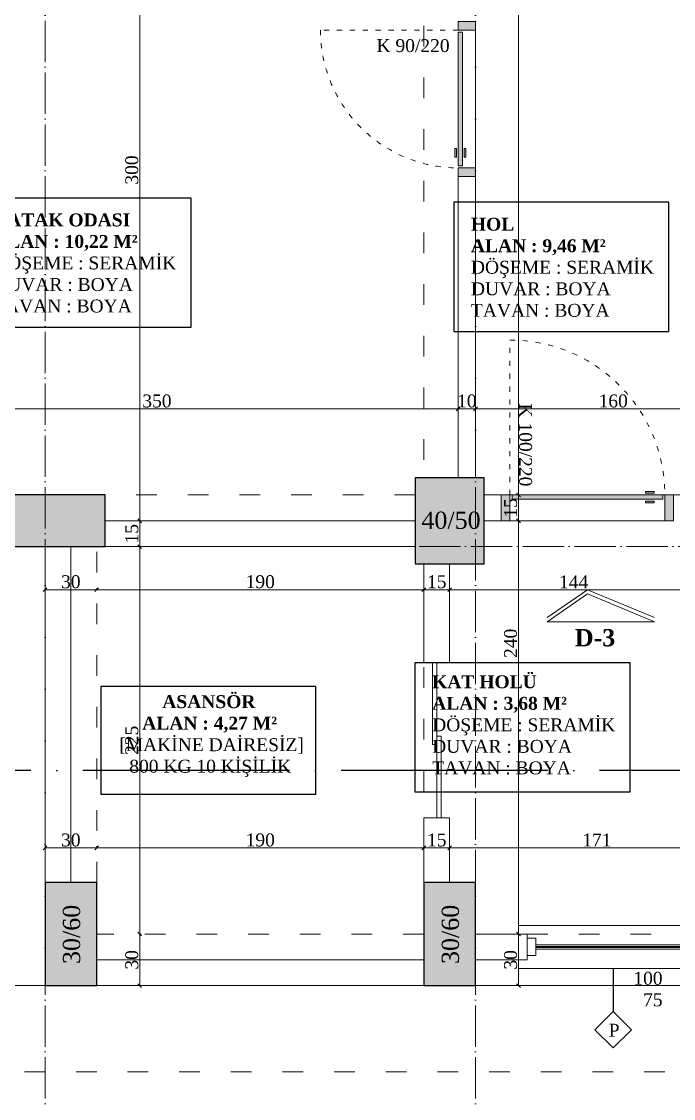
# Model space of a CAD drawing. Header units: metres. Extents: x -5196 to 34307, y 7076 to 19260.
# Drawn here: x 15708 to 16087, y 9761 to 10386 of the extents above; entities that cross this region are included whole.
import ezdxf

# ---------------------------------------------------------------- set-up
doc = ezdxf.new("R2010")
doc.units = ezdxf.units.M
for name, pattern in [('ACAD_ISO03', [30, 12, -18]), ('ACAD_ISO03W100', [30, 12, -18]), ('ACAD_ISO04W100', [30, 24, -3, 0, -3])]:
    doc.linetypes.add(name, pattern=pattern)
doc.layers.add('YLZ-AKS', color=7, linetype='ACAD_ISO04W100', lineweight=5, true_color=0x2e2f36)
doc.layers.add('YLZ-TARAMA', color=7, linetype='Continuous', lineweight=5, true_color=0x686d6c)
for name, color, linetype, lineweight in [('YLZ-ALAN HESABI', 41, 'Continuous', 35), ('YLZ-DUVAR', 151, 'Continuous', 20), ('YLZ-KAPI', 241, 'Continuous', 9), ('YLZ-PENCERE', 231, 'Continuous', 5), ('YLZ-TEFRİŞ', 191, 'Continuous', 20), ('YLZ-ÇATI', 241, 'Continuous', 13), ('YLZ-ÖLÇÜ', 251, 'Continuous', 5)]:
    doc.layers.add(name, color=color, linetype=linetype, lineweight=lineweight)
for name, color, linetype in [('YLZ-Kesit Çizgisi', 10, 'Continuous'), ('YLZ-KOLON', 191, 'Continuous'), ('YLZ-YAZI', 113, 'Continuous')]:
    doc.layers.add(name, color=color, linetype=linetype)
doc.layers.add('YLZ-KİRİŞ', color=123, linetype='ACAD_ISO03W100', lineweight=5, transparency=0.5)
doc.styles.add('ARIAL', font='times.ttf')
doc.dimstyles.new('YLZ - İç Ölçü', dxfattribs={"dimscale": 0.75, "dimtxt": 10, "dimasz": 3, "dimexe": 1.25, "dimexo": 1, "dimgap": 1, "dimtad": 1, "dimdec": 1, "dimrnd": 0.5, "dimtxsty": 'ARIAL', "dimblk": 'OBLIQUE', "dimcen": 1, "dimclrd": 256, "dimclre": 256, "dimclrt": 125, "dimadec": 0, "dimazin": 0, "dimtfac": 1, "dimtdec": 1, "dimtmove": 1, "dimatfit": 3, "dimldrblk": 'OBLIQUE', "dimfxl": 0, "dimarcsym": 0})

# ---------------------------------------------------------------- blocks, each defined once
blk = doc.blocks.new('Aks')
at = {"layer": 'YLZ-AKS'}
for p, q in [((479320.78, 4514594.56), (479320.78, 4512399.56)), ((479570.78, 4514594.56), (479570.78, 4512399.56)), ((478845.78, 4512904.56), (480300.78, 4512904.56)), ((478845.78, 4512649.56), (480300.78, 4512649.56))]:
    blk.add_line(p, q, dxfattribs=at)
at = {"layer": 'YLZ-Kesit Çizgisi', "linetype": 'ACAD_ISO04W100', "ltscale": 5}
blk.add_line((480363.28, 4512774.56), (478783.28, 4512774.56), dxfattribs=at)
blk = doc.blocks.new('ZK. Kolon Plan')
at = {"layer": 'YLZ-TARAMA'}
h = blk.add_hatch(dxfattribs=at)
h.set_pattern_fill('ANSI33', color=256, angle=-90)
h.paths.add_polyline_path([(475247.33, 4505187.75), (475217.33, 4505187.75), (475217.33, 4505127.75), (475247.33, 4505127.75)])
h.paths.add_polyline_path([(475702.33, 4505187.75), (475642.33, 4505187.75), (475642.33, 4505157.75), (475702.33, 4505157.75)])
h.paths.add_polyline_path([(476072.33, 4505187.75), (476042.33, 4505187.75), (476042.33, 4505162.75), (476042.33, 4505127.75), (476072.33, 4505127.75)])
h.paths.add_polyline_path([(475357.33, 4504557.75), (475217.33, 4504557.75), (475217.33, 4504522.75), (475357.33, 4504522.75)])
h.paths.add_polyline_path([(475697.33, 4504532.75), (475697.33, 4504560.25), (475657.33, 4504560.25), (475657.33, 4504522.75), (475657.33, 4504500.25), (475697.33, 4504500.25)])
h.paths.add_polyline_path([(476172.33, 4504552.75), (476032.33, 4504552.75), (476032.33, 4504517.75), (476172.33, 4504517.75)])
h.paths.add_polyline_path([(475477.33, 4503927.75), (475317.33, 4503927.75), (475317.33, 4503897.75), (475477.33, 4503897.75)])
h.paths.add_polyline_path([(475697.33, 4503937.75), (475657.33, 4503937.75), (475657.33, 4503887.75), (475697.33, 4503887.75)])
h.paths.add_polyline_path([(476172.33, 4503957.75), (476142.33, 4503957.75), (476142.33, 4503897.75), (476172.33, 4503897.75)])
h.paths.add_polyline_path([(475472.33, 4503702.75), (475442.33, 4503702.75), (475442.33, 4503642.75), (475472.33, 4503642.75), (475472.33, 4503672.75)])
h.paths.add_polyline_path([(475692.33, 4503702.75), (475662.33, 4503702.75), (475662.33, 4503642.75), (475692.33, 4503642.75)])
h.paths.add_polyline_path([(476172.33, 4503672.75), (476142.33, 4503672.75), (476112.33, 4503672.75), (476112.33, 4503642.75), (476172.33, 4503642.75)])
at = {"layer": 'YLZ-KİRİŞ'}
for points in [[(475662.33, 4503937.75), (475692.33, 4503937.75), (475692.33, 4504500.25), (475662.33, 4504500.25)], [(475477.33, 4503897.75), (475657.33, 4503897.75), (475657.33, 4503927.75), (475477.33, 4503927.75)], [(475697.33, 4503897.75), (476142.33, 4503897.75), (476142.33, 4503927.75), (475697.33, 4503927.75)], [(475442.33, 4503702.75), (475472.33, 4503702.75), (475472.33, 4503897.75), (475442.33, 4503897.75)], [(475662.33, 4503702.75), (475692.33, 4503702.75), (475692.33, 4503887.75), (475662.33, 4503887.75)], [(475662.33, 4503672.75), (475472.33, 4503672.75), (475472.33, 4503642.75), (475662.33, 4503642.75)], [(475692.33, 4503672.75), (476112.33, 4503672.75), (476112.33, 4503642.75), (475692.33, 4503642.75)]]:
    blk.add_lwpolyline(points, close=True, dxfattribs=at)
at = {"layer": 'YLZ-KOLON'}
for points in [[(475697.33, 4503937.75), (475657.33, 4503937.75), (475657.33, 4503887.75), (475697.33, 4503887.75)], [(475477.33, 4503927.75), (475317.33, 4503927.75), (475317.33, 4503897.75), (475477.33, 4503897.75)], [(475442.33, 4503702.75), (475442.33, 4503642.75), (475472.33, 4503642.75), (475472.33, 4503702.75)], [(475662.33, 4503702.75), (475662.33, 4503642.75), (475692.33, 4503642.75), (475692.33, 4503702.75)]]:
    blk.add_lwpolyline(points, close=True, dxfattribs=at)
at = {"layer": 'YLZ-YAZI', "insert": (475634.12, 4503918.08), "char_height": 10, "attachment_point": 1, "style": 'ARIAL'}
blk.add_mtext_dynamic_manual_height_columns('\\pi26.82435;40/50', width=86.5254, gutter_width=12.5, heights=[18.52], dxfattribs=at)
at = {"layer": 'YLZ-YAZI', "char_height": 10, "attachment_point": 1, "rotation": 90, "style": 'ARIAL'}
for insert in [(475452.73, 4503628.31), (475672.73, 4503628.31)]:
    blk.add_mtext_dynamic_manual_height_columns('\\pi27.0082;30/60', width=86.5254, gutter_width=12.5, heights=[18.52], dxfattribs=dict(at, insert=insert))
blk = doc.blocks.new('1.K. Tefriş')
at = {"layer": 'YLZ-TEFRİŞ'}
for points in [[(17154.72, 7410.65), (17178.16, 7426.9), (17217.22, 7410.65)], [(17217.22, 7408.15), (17154.72, 7408.15), (17178.16, 7424.4), (17217.22, 7408.15)]]:
    blk.add_lwpolyline(points, dxfattribs=at)
at = {"layer": 'YLZ-ÇATI', "linetype": 'ACAD_ISO03', "lineweight": 0}
blk.add_lwpolyline([(16588.16, 8891.9), (17543.16, 8891.9), (17543.16, 8156.9), (17643.16, 8156.9), (17643.16, 7146.9), (16813.16, 7146.9), (16813.16, 7401.9), (16688.16, 7401.9), (16688.16, 8026.9), (16588.16, 8026.9)], close=True, dxfattribs=at)
at = {"layer": 'YLZ-TEFRİŞ', "insert": (17170.86, 7393.88), "char_height": 10, "attachment_point": 7, "style": 'ARIAL'}
blk.add_mtext_dynamic_manual_height_columns('{\\fTimes New Roman|b1|i0|c162|p18;D-3}', width=184.1101, gutter_width=6.25, heights=[51.99], dxfattribs=at)
blk = doc.blocks.new("Kapı 100'lük")
at = {"lineweight": 0, "true_color": 0x939598, "transparency": 33554559}
h = blk.add_hatch(color=252, dxfattribs=at)
h.dxf.hatch_style = 1
h.paths.add_polyline_path([(2266.37, 2744.27), (2271.37, 2744.27), (2271.37, 2759.27), (2266.37, 2759.27)])
h.paths.add_polyline_path([(2272.62, 2756.77), (2360.12, 2756.77), (2360.12, 2759.27), (2272.62, 2759.27)])
h.paths.add_polyline_path([(2277.62, 2754.77), (2282.62, 2754.77), (2282.62, 2755.77), (2277.62, 2755.77)])
h.paths.add_polyline_path([(2282.62, 2760.27), (2282.62, 2761.27), (2277.62, 2761.27), (2277.62, 2760.27)])
h.paths.add_polyline_path([(2361.37, 2759.27), (2361.37, 2744.27), (2366.37, 2744.27), (2366.37, 2759.27)])
at = {"layer": 'YLZ-KAPI', "linetype": 'ACAD_ISO03W100', "ltscale": 0.25}
blk.add_line((2361.37, 2759.27), (2361.37, 2849.27), dxfattribs=at)
at = {"layer": 'YLZ-KAPI'}
blk.add_line((2361.37, 2744.27), (2271.37, 2744.27), dxfattribs=at)
for points in [[(2266.37, 2759.27), (2266.37, 2744.27), (2271.37, 2744.27), (2271.37, 2759.27)], [(2360.12, 2756.77), (2272.62, 2756.77), (2272.62, 2759.27), (2360.12, 2759.27)], [(2282.62, 2761.27), (2282.62, 2760.27), (2277.62, 2760.27), (2277.62, 2761.27)], [(2366.37, 2759.27), (2366.37, 2744.27), (2361.37, 2744.27), (2361.37, 2759.27)], [(2282.62, 2754.77), (2282.62, 2755.77), (2277.62, 2755.77), (2277.62, 2754.77)]]:
    blk.add_lwpolyline(points, close=True, dxfattribs=at)
at = {"layer": 'YLZ-KAPI', "linetype": 'ACAD_ISO03W100', "ltscale": 0.25}
blk.add_arc((2361.37, 2759.27), 90, 90, 180, dxfattribs=at)
blk = doc.blocks.new("Kapı 90'lık")
at = {"lineweight": 0, "true_color": 0x939598, "transparency": 33554559}
h = blk.add_hatch(color=252, dxfattribs=at)
h.dxf.hatch_style = 1
h.paths.add_polyline_path([(663.76, 3319.76), (668.76, 3319.76), (668.76, 3329.76), (663.76, 3329.76)])
h.paths.add_polyline_path([(670.01, 3327.26), (747.51, 3327.26), (747.51, 3329.76), (670.01, 3329.76)])
h.paths.add_polyline_path([(675, 3325.26), (680, 3325.26), (680.01, 3326.26), (675.01, 3326.26)])
h.paths.add_polyline_path([(680.01, 3330.76), (680, 3331.76), (675, 3331.76), (675.01, 3330.76)])
h.paths.add_polyline_path([(753.76, 3329.76), (748.76, 3329.76), (748.76, 3319.76), (753.76, 3319.76)])
at = {"layer": 'YLZ-KAPI', "linetype": 'ACAD_ISO03W100', "ltscale": 0.25}
blk.add_line((748.76, 3329.76), (748.76, 3409.76), dxfattribs=at)
at = {"layer": 'YLZ-KAPI'}
blk.add_line((748.76, 3319.76), (668.76, 3319.76), dxfattribs=at)
for points in [[(663.76, 3329.76), (663.76, 3319.76), (668.76, 3319.76), (668.76, 3329.76)], [(747.51, 3327.26), (670.01, 3327.26), (670.01, 3329.76), (747.51, 3329.76)], [(680, 3331.76), (680.01, 3330.76), (675.01, 3330.76), (675, 3331.76)], [(753.76, 3329.76), (753.76, 3319.76), (748.76, 3319.76), (748.76, 3329.76)], [(680, 3325.26), (680.01, 3326.26), (675.01, 3326.26), (675, 3325.26)]]:
    blk.add_lwpolyline(points, close=True, dxfattribs=at)
at = {"layer": 'YLZ-KAPI', "linetype": 'ACAD_ISO03W100', "ltscale": 0.25}
blk.add_arc((748.76, 3329.76), 80, 90, 180, dxfattribs=at)
blk = doc.blocks.new('KP-3')
at = {"layer": 'YLZ-KAPI'}
for points in [[(18588.16, 9884.4), (18588.16, 9836.9), (18590.66, 9836.9), (18590.66, 9884.4)], [(18590.66, 9841.9), (18590.66, 9794.4), (18593.16, 9794.4), (18593.16, 9841.9)]]:
    blk.add_lwpolyline(points, close=True, dxfattribs=at)
at = {"layer": 'YLZ-PENCERE'}
for p, q in [((18738.16, 9720.65), (18648.16, 9720.65)), ((18738.16, 9719.65), (18648.16, 9719.65)), ((18738.16, 9719.15), (18648.16, 9719.15)), ((18738.16, 9718.15), (18648.16, 9718.15))]:
    blk.add_line(p, q, dxfattribs=at)
for points in [[(18748.16, 9726.9), (18748.16, 9731.9), (18638.16, 9731.9), (18638.16, 9726.9)], [(18748.16, 9711.9), (18748.16, 9706.9), (18638.16, 9706.9), (18638.16, 9711.9)]]:
    blk.add_lwpolyline(points, dxfattribs=at)
blk.add_lwpolyline([(18648.16, 9724.4), (18648.16, 9714.4), (18643.16, 9714.4), (18643.16, 9724.4)], close=True, dxfattribs=at)
at = {"layer": 'YLZ-YAZI'}
blk.add_line((18693.16, 9706.9), (18693.16, 9681.9), dxfattribs=at)
blk.add_lwpolyline([(18693.16, 9681.9), (18703.76, 9671.29), (18693.16, 9660.69), (18682.55, 9671.29)], close=True, dxfattribs=at)
at = {"xscale": -1}
blk.add_blockref("Kapı 100'lük", (20994.53, 7222.63), dxfattribs=at)
at = {"layer": 'YLZ-ÖLÇÜ', "rotation": 90}
blk.add_blockref("Kapı 90'lık", (21932.92, 9503.14), dxfattribs=at)
at = {"layer": 'YLZ-YAZI', "char_height": 7.5, "style": 'ARIAL'}
for s, width, heights, insert, attachment_point in [('K 90/220', 44.8554, [49.71], (18598.16, 10239.06), 9), ('100\\P75', 58.361, [27.42], (18721.85, 9684.83), 9), ('\\pi14.99218;P', 35.5702, [14.45], (18675.57, 9667.26), 7)]:
    blk.add_mtext_dynamic_manual_height_columns(s, width=width, gutter_width=12.5, heights=heights, dxfattribs=dict(at, insert=insert, attachment_point=attachment_point))
at = {"layer": 'YLZ-YAZI', "insert": (18646, 9986.9), "char_height": 7.5, "attachment_point": 3, "rotation": 270, "style": 'ARIAL'}
blk.add_mtext_dynamic_manual_height_columns('K 100/220', width=58.6768, gutter_width=12.5, heights=[49.37], dxfattribs=at)
blk = doc.blocks.new('_Oblique')
at = {"color": 0, "linetype": 'ByBlock', "lineweight": -2}
blk.add_line((-0.5, -0.5), (0.5, 0.5), dxfattribs=at)
blk = doc.blocks.new('*D6271')
at = {"layer": 'Defpoints', "color": 0, "transparency": 16777216}
for p in [(12362.1, 9906.32), (12392.1, 9906.32), (12392.1, 9906.32)]:
    blk.add_point(p, dxfattribs=at)
at = {"layer": 'YLZ-ÖLÇÜ', "color": 251, "lineweight": -2, "transparency": 16777216}
for p, q in [((12362.1, 9906.32), (12362.1, 9907.26)), ((12362.1, 9906.32), (12392.1, 9906.32)), ((12392.1, 9906.32), (12392.1, 9907.26))]:
    blk.add_line(p, q, dxfattribs=at)
at = {"layer": 'YLZ-ÖLÇÜ', "color": 251, "lineweight": -2, "transparency": 16777216, "xscale": 2.25, "yscale": 2.25, "zscale": 2.25, "rotation": 180}
blk.add_blockref('_Oblique', (12362.1, 9906.32), dxfattribs=at)
at = {"layer": 'YLZ-ÖLÇÜ', "color": 251, "lineweight": -2, "transparency": 16777216, "xscale": 2.25, "yscale": 2.25, "zscale": 2.25}
blk.add_blockref('_Oblique', (12392.1, 9906.32), dxfattribs=at)
at = {"layer": 'YLZ-ÖLÇÜ', "color": 125, "transparency": 16777216, "insert": (12377.1, 9910.89), "char_height": 7.5, "attachment_point": 5, "style": 'ARIAL'}
blk.add_mtext('30', dxfattribs=at)
blk = doc.blocks.new('*D6265')
at = {"layer": 'Defpoints', "color": 0, "transparency": 16777216}
for p in [(12252.1, 10161.32), (12602.1, 10161.32), (12602.1, 10161.32)]:
    blk.add_point(p, dxfattribs=at)
at = {"layer": 'YLZ-ÖLÇÜ', "color": 251, "lineweight": -2, "transparency": 16777216}
for p, q in [((12252.1, 10161.32), (12252.1, 10162.26)), ((12252.1, 10161.32), (12602.1, 10161.32)), ((12602.1, 10161.32), (12602.1, 10162.26))]:
    blk.add_line(p, q, dxfattribs=at)
at = {"layer": 'YLZ-ÖLÇÜ', "color": 251, "lineweight": -2, "transparency": 16777216, "xscale": 2.25, "yscale": 2.25, "zscale": 2.25, "rotation": 180}
blk.add_blockref('_Oblique', (12252.1, 10161.32), dxfattribs=at)
at = {"layer": 'YLZ-ÖLÇÜ', "color": 251, "lineweight": -2, "transparency": 16777216, "xscale": 2.25, "yscale": 2.25, "zscale": 2.25}
blk.add_blockref('_Oblique', (12602.1, 10161.32), dxfattribs=at)
at = {"layer": 'YLZ-ÖLÇÜ', "color": 125, "transparency": 16777216, "insert": (12427.1, 10165.89), "char_height": 7.5, "attachment_point": 5, "style": 'ARIAL'}
blk.add_mtext('350', dxfattribs=at)
blk = doc.blocks.new('*D6266')
at = {"layer": 'Defpoints', "color": 0, "transparency": 16777216}
for p in [(12602.1, 10161.32), (12612.1, 10161.32), (12612.1, 10161.32)]:
    blk.add_point(p, dxfattribs=at)
at = {"layer": 'YLZ-ÖLÇÜ', "color": 251, "lineweight": -2, "transparency": 16777216}
for p, q in [((12602.1, 10161.32), (12602.1, 10162.26)), ((12602.1, 10161.32), (12612.1, 10161.32)), ((12612.1, 10161.32), (12612.1, 10162.26))]:
    blk.add_line(p, q, dxfattribs=at)
at = {"layer": 'YLZ-ÖLÇÜ', "color": 251, "lineweight": -2, "transparency": 16777216, "xscale": 2.25, "yscale": 2.25, "zscale": 2.25, "rotation": 180}
blk.add_blockref('_Oblique', (12602.1, 10161.32), dxfattribs=at)
at = {"layer": 'YLZ-ÖLÇÜ', "color": 251, "lineweight": -2, "transparency": 16777216, "xscale": 2.25, "yscale": 2.25, "zscale": 2.25}
blk.add_blockref('_Oblique', (12612.1, 10161.32), dxfattribs=at)
at = {"layer": 'YLZ-ÖLÇÜ', "color": 125, "transparency": 16777216, "insert": (12607.1, 10165.89), "char_height": 7.5, "attachment_point": 5, "style": 'ARIAL'}
blk.add_mtext('10', dxfattribs=at)
blk = doc.blocks.new('*D6267')
at = {"layer": 'Defpoints', "color": 0, "transparency": 16777216}
for p in [(12612.1, 10161.32), (12772.1, 10161.32), (12772.1, 10161.32)]:
    blk.add_point(p, dxfattribs=at)
at = {"layer": 'YLZ-ÖLÇÜ', "color": 251, "lineweight": -2, "transparency": 16777216}
for p, q in [((12612.1, 10161.32), (12612.1, 10162.26)), ((12612.1, 10161.32), (12772.1, 10161.32)), ((12772.1, 10161.32), (12772.1, 10162.26))]:
    blk.add_line(p, q, dxfattribs=at)
at = {"layer": 'YLZ-ÖLÇÜ', "color": 251, "lineweight": -2, "transparency": 16777216, "xscale": 2.25, "yscale": 2.25, "zscale": 2.25, "rotation": 180}
blk.add_blockref('_Oblique', (12612.1, 10161.32), dxfattribs=at)
at = {"layer": 'YLZ-ÖLÇÜ', "color": 251, "lineweight": -2, "transparency": 16777216, "xscale": 2.25, "yscale": 2.25, "zscale": 2.25}
blk.add_blockref('_Oblique', (12772.1, 10161.32), dxfattribs=at)
at = {"layer": 'YLZ-ÖLÇÜ', "color": 125, "transparency": 16777216, "insert": (12692.1, 10165.89), "char_height": 7.5, "attachment_point": 5, "style": 'ARIAL'}
blk.add_mtext('160', dxfattribs=at)
blk = doc.blocks.new('*D6272')
at = {"layer": 'Defpoints', "color": 0, "transparency": 16777216}
for p in [(12392.1, 9906.32), (12582.1, 9906.32), (12582.1, 9905.07)]:
    blk.add_point(p, dxfattribs=at)
at = {"layer": 'YLZ-ÖLÇÜ', "color": 251, "lineweight": -2, "transparency": 16777216}
for p, q in [((12392.1, 9906.32), (12392.1, 9907.26)), ((12392.1, 9906.32), (12582.1, 9906.32)), ((12582.1, 9905.82), (12582.1, 9907.26))]:
    blk.add_line(p, q, dxfattribs=at)
at = {"layer": 'YLZ-ÖLÇÜ', "color": 251, "lineweight": -2, "transparency": 16777216, "xscale": 2.25, "yscale": 2.25, "zscale": 2.25, "rotation": 180}
blk.add_blockref('_Oblique', (12392.1, 9906.32), dxfattribs=at)
at = {"layer": 'YLZ-ÖLÇÜ', "color": 251, "lineweight": -2, "transparency": 16777216, "xscale": 2.25, "yscale": 2.25, "zscale": 2.25}
blk.add_blockref('_Oblique', (12582.1, 9906.32), dxfattribs=at)
at = {"layer": 'YLZ-ÖLÇÜ', "color": 125, "transparency": 16777216, "insert": (12487.1, 9910.9), "char_height": 7.5, "attachment_point": 5, "style": 'ARIAL'}
blk.add_mtext('190', dxfattribs=at)
blk = doc.blocks.new('*D6273')
at = {"layer": 'Defpoints', "color": 0, "transparency": 16777216}
for p in [(12582.1, 9905.07), (12597.1, 9906.32), (12597.1, 9906.32)]:
    blk.add_point(p, dxfattribs=at)
at = {"layer": 'YLZ-ÖLÇÜ', "color": 251, "lineweight": -2, "transparency": 16777216}
for p, q in [((12582.1, 9905.82), (12582.1, 9907.26)), ((12582.1, 9906.32), (12597.1, 9906.32)), ((12597.1, 9906.32), (12597.1, 9907.26))]:
    blk.add_line(p, q, dxfattribs=at)
at = {"layer": 'YLZ-ÖLÇÜ', "color": 251, "lineweight": -2, "transparency": 16777216, "xscale": 2.25, "yscale": 2.25, "zscale": 2.25, "rotation": 180}
blk.add_blockref('_Oblique', (12582.1, 9906.32), dxfattribs=at)
at = {"layer": 'YLZ-ÖLÇÜ', "color": 251, "lineweight": -2, "transparency": 16777216, "xscale": 2.25, "yscale": 2.25, "zscale": 2.25}
blk.add_blockref('_Oblique', (12597.1, 9906.32), dxfattribs=at)
at = {"layer": 'YLZ-ÖLÇÜ', "color": 125, "transparency": 16777216, "insert": (12589.6, 9910.89), "char_height": 7.5, "attachment_point": 5, "style": 'ARIAL'}
blk.add_mtext('15', dxfattribs=at)
blk = doc.blocks.new('*D6274')
at = {"layer": 'Defpoints', "color": 0, "transparency": 16777216}
for p in [(12597.1, 9906.32), (12768.1, 9906.32), (12768.1, 9906.32)]:
    blk.add_point(p, dxfattribs=at)
at = {"layer": 'YLZ-ÖLÇÜ', "color": 251, "lineweight": -2, "transparency": 16777216}
for p, q in [((12597.1, 9906.32), (12597.1, 9907.26)), ((12597.1, 9906.32), (12768.1, 9906.32)), ((12768.1, 9906.32), (12768.1, 9907.26))]:
    blk.add_line(p, q, dxfattribs=at)
at = {"layer": 'YLZ-ÖLÇÜ', "color": 251, "lineweight": -2, "transparency": 16777216, "xscale": 2.25, "yscale": 2.25, "zscale": 2.25, "rotation": 180}
blk.add_blockref('_Oblique', (12597.1, 9906.32), dxfattribs=at)
at = {"layer": 'YLZ-ÖLÇÜ', "color": 251, "lineweight": -2, "transparency": 16777216, "xscale": 2.25, "yscale": 2.25, "zscale": 2.25}
blk.add_blockref('_Oblique', (12768.1, 9906.32), dxfattribs=at)
at = {"layer": 'YLZ-ÖLÇÜ', "color": 125, "transparency": 16777216, "insert": (12682.6, 9910.9), "char_height": 7.5, "attachment_point": 5, "style": 'ARIAL'}
blk.add_mtext('171', dxfattribs=at)
blk = doc.blocks.new('*D6278')
at = {"layer": 'Defpoints', "color": 0, "transparency": 16777216}
for p in [(12362.1, 10056.32), (12392.1, 10056.32), (12392.1, 10056.32)]:
    blk.add_point(p, dxfattribs=at)
at = {"layer": 'YLZ-ÖLÇÜ', "color": 251, "lineweight": -2, "transparency": 16777216}
for p, q in [((12362.1, 10056.32), (12362.1, 10057.26)), ((12362.1, 10056.32), (12392.1, 10056.32)), ((12392.1, 10056.32), (12392.1, 10057.26))]:
    blk.add_line(p, q, dxfattribs=at)
at = {"layer": 'YLZ-ÖLÇÜ', "color": 251, "lineweight": -2, "transparency": 16777216, "xscale": 2.25, "yscale": 2.25, "zscale": 2.25, "rotation": 180}
blk.add_blockref('_Oblique', (12362.1, 10056.32), dxfattribs=at)
at = {"layer": 'YLZ-ÖLÇÜ', "color": 251, "lineweight": -2, "transparency": 16777216, "xscale": 2.25, "yscale": 2.25, "zscale": 2.25}
blk.add_blockref('_Oblique', (12392.1, 10056.32), dxfattribs=at)
at = {"layer": 'YLZ-ÖLÇÜ', "color": 125, "transparency": 16777216, "insert": (12377.1, 10060.89), "char_height": 7.5, "attachment_point": 5, "style": 'ARIAL'}
blk.add_mtext('30', dxfattribs=at)
blk = doc.blocks.new('*D6279')
at = {"layer": 'Defpoints', "color": 0, "transparency": 16777216}
for p in [(12392.1, 10056.32), (12582.1, 10056.32), (12582.1, 10056.32)]:
    blk.add_point(p, dxfattribs=at)
at = {"layer": 'YLZ-ÖLÇÜ', "color": 251, "lineweight": -2, "transparency": 16777216}
for p, q in [((12392.1, 10056.32), (12392.1, 10057.26)), ((12392.1, 10056.32), (12582.1, 10056.32)), ((12582.1, 10056.32), (12582.1, 10057.26))]:
    blk.add_line(p, q, dxfattribs=at)
at = {"layer": 'YLZ-ÖLÇÜ', "color": 251, "lineweight": -2, "transparency": 16777216, "xscale": 2.25, "yscale": 2.25, "zscale": 2.25, "rotation": 180}
blk.add_blockref('_Oblique', (12392.1, 10056.32), dxfattribs=at)
at = {"layer": 'YLZ-ÖLÇÜ', "color": 251, "lineweight": -2, "transparency": 16777216, "xscale": 2.25, "yscale": 2.25, "zscale": 2.25}
blk.add_blockref('_Oblique', (12582.1, 10056.32), dxfattribs=at)
at = {"layer": 'YLZ-ÖLÇÜ', "color": 125, "transparency": 16777216, "insert": (12487.1, 10060.9), "char_height": 7.5, "attachment_point": 5, "style": 'ARIAL'}
blk.add_mtext('190', dxfattribs=at)
blk = doc.blocks.new('*D6280')
at = {"layer": 'Defpoints', "color": 0, "transparency": 16777216}
for p in [(12582.1, 10056.32), (12597.1, 10056.32), (12597.1, 10056.32)]:
    blk.add_point(p, dxfattribs=at)
at = {"layer": 'YLZ-ÖLÇÜ', "color": 251, "lineweight": -2, "transparency": 16777216}
for p, q in [((12582.1, 10056.32), (12582.1, 10057.26)), ((12582.1, 10056.32), (12597.1, 10056.32)), ((12597.1, 10056.32), (12597.1, 10057.26))]:
    blk.add_line(p, q, dxfattribs=at)
at = {"layer": 'YLZ-ÖLÇÜ', "color": 251, "lineweight": -2, "transparency": 16777216, "xscale": 2.25, "yscale": 2.25, "zscale": 2.25, "rotation": 180}
blk.add_blockref('_Oblique', (12582.1, 10056.32), dxfattribs=at)
at = {"layer": 'YLZ-ÖLÇÜ', "color": 251, "lineweight": -2, "transparency": 16777216, "xscale": 2.25, "yscale": 2.25, "zscale": 2.25}
blk.add_blockref('_Oblique', (12597.1, 10056.32), dxfattribs=at)
at = {"layer": 'YLZ-ÖLÇÜ', "color": 125, "transparency": 16777216, "insert": (12589.6, 10060.89), "char_height": 7.5, "attachment_point": 5, "style": 'ARIAL'}
blk.add_mtext('15', dxfattribs=at)
blk = doc.blocks.new('*D6281')
at = {"layer": 'Defpoints', "color": 0, "transparency": 16777216}
for p in [(12597.1, 10056.32), (12741.1, 10056.32), (12741.1, 10056.32)]:
    blk.add_point(p, dxfattribs=at)
at = {"layer": 'YLZ-ÖLÇÜ', "color": 251, "lineweight": -2, "transparency": 16777216}
for p, q in [((12597.1, 10056.32), (12597.1, 10057.26)), ((12597.1, 10056.32), (12741.1, 10056.32)), ((12741.1, 10056.32), (12741.1, 10057.26))]:
    blk.add_line(p, q, dxfattribs=at)
at = {"layer": 'YLZ-ÖLÇÜ', "color": 251, "lineweight": -2, "transparency": 16777216, "xscale": 2.25, "yscale": 2.25, "zscale": 2.25, "rotation": 180}
blk.add_blockref('_Oblique', (12597.1, 10056.32), dxfattribs=at)
at = {"layer": 'YLZ-ÖLÇÜ', "color": 251, "lineweight": -2, "transparency": 16777216, "xscale": 2.25, "yscale": 2.25, "zscale": 2.25}
blk.add_blockref('_Oblique', (12741.1, 10056.32), dxfattribs=at)
at = {"layer": 'YLZ-ÖLÇÜ', "color": 125, "transparency": 16777216, "insert": (12669.1, 10060.82), "char_height": 7.5, "attachment_point": 5, "style": 'ARIAL'}
blk.add_mtext('144', dxfattribs=at)
blk = doc.blocks.new('*D6322')
at = {"layer": 'Defpoints', "color": 0, "transparency": 16777216}
for p in [(12417.1, 9856.32), (12417.1, 9856.32), (12417.1, 9826.32)]:
    blk.add_point(p, dxfattribs=at)
at = {"layer": 'YLZ-ÖLÇÜ', "color": 251, "lineweight": -2, "transparency": 16777216}
for p, q in [((12417.1, 9856.32), (12418.03, 9856.32)), ((12417.1, 9826.32), (12417.1, 9856.32)), ((12417.1, 9826.32), (12418.03, 9826.32))]:
    blk.add_line(p, q, dxfattribs=at)
at = {"layer": 'YLZ-ÖLÇÜ', "color": 251, "lineweight": -2, "transparency": 16777216, "xscale": 2.25, "yscale": 2.25, "zscale": 2.25}
for p, rotation in [((12417.1, 9856.32), 90), ((12417.1, 9826.32), 270)]:
    blk.add_blockref('_Oblique', p, dxfattribs=dict(at, rotation=rotation))
at = {"layer": 'YLZ-ÖLÇÜ', "color": 125, "transparency": 16777216, "insert": (12412.53, 9841.32), "char_height": 7.5, "attachment_point": 5, "rotation": 90, "style": 'ARIAL'}
blk.add_mtext('30', dxfattribs=at)
blk = doc.blocks.new('*D6323')
at = {"layer": 'Defpoints', "color": 0, "transparency": 16777216}
for p in [(12417.1, 10081.32), (12417.1, 10081.32), (12417.1, 9856.32)]:
    blk.add_point(p, dxfattribs=at)
at = {"layer": 'YLZ-ÖLÇÜ', "color": 251, "lineweight": -2, "transparency": 16777216}
for p, q in [((12417.1, 10081.32), (12418.03, 10081.32)), ((12417.1, 9856.32), (12417.1, 10081.32)), ((12417.1, 9856.32), (12418.03, 9856.32))]:
    blk.add_line(p, q, dxfattribs=at)
at = {"layer": 'YLZ-ÖLÇÜ', "color": 251, "lineweight": -2, "transparency": 16777216, "xscale": 2.25, "yscale": 2.25, "zscale": 2.25}
for p, rotation in [((12417.1, 10081.32), 90), ((12417.1, 9856.32), 270)]:
    blk.add_blockref('_Oblique', p, dxfattribs=dict(at, rotation=rotation))
at = {"layer": 'YLZ-ÖLÇÜ', "color": 125, "transparency": 16777216, "insert": (12412.53, 9968.82), "char_height": 7.5, "attachment_point": 5, "rotation": 90, "style": 'ARIAL'}
blk.add_mtext('225', dxfattribs=at)
blk = doc.blocks.new('*D6324')
at = {"layer": 'Defpoints', "color": 0, "transparency": 16777216}
for p in [(12417.1, 10096.32), (12417.1, 10096.32), (12417.1, 10081.32)]:
    blk.add_point(p, dxfattribs=at)
at = {"layer": 'YLZ-ÖLÇÜ', "color": 251, "lineweight": -2, "transparency": 16777216}
for p, q in [((12417.1, 10096.32), (12418.03, 10096.32)), ((12417.1, 10081.32), (12417.1, 10096.32)), ((12417.1, 10081.32), (12418.03, 10081.32))]:
    blk.add_line(p, q, dxfattribs=at)
at = {"layer": 'YLZ-ÖLÇÜ', "color": 251, "lineweight": -2, "transparency": 16777216, "xscale": 2.25, "yscale": 2.25, "zscale": 2.25}
for p, rotation in [((12417.1, 10096.32), 90), ((12417.1, 10081.32), 270)]:
    blk.add_blockref('_Oblique', p, dxfattribs=dict(at, rotation=rotation))
at = {"layer": 'YLZ-ÖLÇÜ', "color": 125, "transparency": 16777216, "insert": (12412.53, 10088.82), "char_height": 7.5, "attachment_point": 5, "rotation": 90, "style": 'ARIAL'}
blk.add_mtext('15', dxfattribs=at)
blk = doc.blocks.new('*D6325')
at = {"layer": 'Defpoints', "color": 0, "transparency": 16777216}
for p in [(12417.1, 10396.32), (12417.1, 10396.32), (12417.1, 10096.32)]:
    blk.add_point(p, dxfattribs=at)
at = {"layer": 'YLZ-ÖLÇÜ', "color": 251, "lineweight": -2, "transparency": 16777216}
for p, q in [((12417.1, 10396.32), (12418.03, 10396.32)), ((12417.1, 10096.32), (12417.1, 10396.32)), ((12417.1, 10096.32), (12418.03, 10096.32))]:
    blk.add_line(p, q, dxfattribs=at)
at = {"layer": 'YLZ-ÖLÇÜ', "color": 251, "lineweight": -2, "transparency": 16777216, "xscale": 2.25, "yscale": 2.25, "zscale": 2.25}
for p, rotation in [((12417.1, 10396.32), 90), ((12417.1, 10096.32), 270)]:
    blk.add_blockref('_Oblique', p, dxfattribs=dict(at, rotation=rotation))
at = {"layer": 'YLZ-ÖLÇÜ', "color": 125, "transparency": 16777216, "insert": (12412.53, 10300.08), "char_height": 7.5, "attachment_point": 5, "rotation": 90, "style": 'ARIAL'}
blk.add_mtext('300', dxfattribs=at)
blk = doc.blocks.new('*D6314')
at = {"layer": 'Defpoints', "color": 0, "transparency": 16777216}
for p in [(12637.1, 9856.32), (12637.1, 9856.32), (12637.1, 9826.32)]:
    blk.add_point(p, dxfattribs=at)
at = {"layer": 'YLZ-ÖLÇÜ', "color": 251, "lineweight": -2, "transparency": 16777216}
for p, q in [((12637.1, 9856.32), (12638.03, 9856.32)), ((12637.1, 9826.32), (12637.1, 9856.32)), ((12637.1, 9826.32), (12638.03, 9826.32))]:
    blk.add_line(p, q, dxfattribs=at)
at = {"layer": 'YLZ-ÖLÇÜ', "color": 251, "lineweight": -2, "transparency": 16777216, "xscale": 2.25, "yscale": 2.25, "zscale": 2.25}
for p, rotation in [((12637.1, 9856.32), 90), ((12637.1, 9826.32), 270)]:
    blk.add_blockref('_Oblique', p, dxfattribs=dict(at, rotation=rotation))
at = {"layer": 'YLZ-ÖLÇÜ', "color": 125, "transparency": 16777216, "insert": (12632.53, 9841.32), "char_height": 7.5, "attachment_point": 5, "rotation": 90, "style": 'ARIAL'}
blk.add_mtext('30', dxfattribs=at)
blk = doc.blocks.new('*D6315')
at = {"layer": 'Defpoints', "color": 0, "transparency": 16777216}
for p in [(12637.1, 10096.32), (12637.1, 10096.32), (12637.1, 9856.32)]:
    blk.add_point(p, dxfattribs=at)
at = {"layer": 'YLZ-ÖLÇÜ', "color": 251, "lineweight": -2, "transparency": 16777216}
for p, q in [((12637.1, 10096.32), (12638.03, 10096.32)), ((12637.1, 9856.32), (12637.1, 10096.32)), ((12637.1, 9856.32), (12638.03, 9856.32))]:
    blk.add_line(p, q, dxfattribs=at)
at = {"layer": 'YLZ-ÖLÇÜ', "color": 251, "lineweight": -2, "transparency": 16777216, "xscale": 2.25, "yscale": 2.25, "zscale": 2.25}
for p, rotation in [((12637.1, 10096.32), 90), ((12637.1, 9856.32), 270)]:
    blk.add_blockref('_Oblique', p, dxfattribs=dict(at, rotation=rotation))
at = {"layer": 'YLZ-ÖLÇÜ', "color": 125, "transparency": 16777216, "insert": (12632.53, 10025.16), "char_height": 7.5, "attachment_point": 5, "rotation": 90, "style": 'ARIAL'}
blk.add_mtext('240', dxfattribs=at)
blk = doc.blocks.new('*D6316')
at = {"layer": 'Defpoints', "color": 0, "transparency": 16777216}
for p in [(12637.1, 10111.32), (12637.1, 10111.32), (12637.1, 10096.32)]:
    blk.add_point(p, dxfattribs=at)
at = {"layer": 'YLZ-ÖLÇÜ', "color": 251, "lineweight": -2, "transparency": 16777216}
for p, q in [((12637.1, 10111.32), (12638.03, 10111.32)), ((12637.1, 10096.32), (12637.1, 10111.32)), ((12637.1, 10096.32), (12638.03, 10096.32))]:
    blk.add_line(p, q, dxfattribs=at)
at = {"layer": 'YLZ-ÖLÇÜ', "color": 251, "lineweight": -2, "transparency": 16777216, "xscale": 2.25, "yscale": 2.25, "zscale": 2.25}
for p, rotation in [((12637.1, 10111.32), 90), ((12637.1, 10096.32), 270)]:
    blk.add_blockref('_Oblique', p, dxfattribs=dict(at, rotation=rotation))
at = {"layer": 'YLZ-ÖLÇÜ', "color": 125, "transparency": 16777216, "insert": (12632.53, 10103.82), "char_height": 7.5, "attachment_point": 5, "rotation": 90, "style": 'ARIAL'}
blk.add_mtext('15', dxfattribs=at)
blk = doc.blocks.new('*D6317')
at = {"layer": 'Defpoints', "color": 0, "transparency": 16777216}
for p in [(12637.1, 10841.32), (12637.1, 10841.32), (12637.1, 10111.32)]:
    blk.add_point(p, dxfattribs=at)
at = {"layer": 'YLZ-ÖLÇÜ', "color": 251, "lineweight": -2, "transparency": 16777216}
for p, q in [((12637.1, 10841.32), (12638.03, 10841.32)), ((12637.1, 10111.32), (12637.1, 10841.32)), ((12637.1, 10111.32), (12638.03, 10111.32))]:
    blk.add_line(p, q, dxfattribs=at)
at = {"layer": 'YLZ-ÖLÇÜ', "color": 251, "lineweight": -2, "transparency": 16777216, "xscale": 2.25, "yscale": 2.25, "zscale": 2.25}
for p, rotation in [((12637.1, 10841.32), 90), ((12637.1, 10111.32), 270)]:
    blk.add_blockref('_Oblique', p, dxfattribs=dict(at, rotation=rotation))
at = {"layer": 'YLZ-ÖLÇÜ', "color": 125, "transparency": 16777216, "insert": (12632.52, 10476.32), "char_height": 7.5, "attachment_point": 5, "rotation": 90, "style": 'ARIAL'}
blk.add_mtext('730', dxfattribs=at)
blk = doc.blocks.new('B.K. Mahal Listesi')
at = {"layer": 'YLZ-YAZI'}
for points in [[(14032.1, 7533.82), (14032.1, 7458.82), (14157.1, 7458.82), (14157.1, 7533.82), (14032.1, 7533.82)], [(14309.6, 7531.32), (14309.6, 7456.32), (14434.6, 7456.32), (14434.6, 7531.32), (14309.6, 7531.32)], [(14287.1, 7263.82), (14287.1, 7188.82), (14412.1, 7188.82), (14412.1, 7263.82), (14287.1, 7263.82)]]:
    blk.add_lwpolyline(points, dxfattribs=at)
blk.add_lwpolyline([(14104.6, 7250.07), (14104.6, 7187.57), (14229.6, 7187.57), (14229.6, 7250.07)], close=True, dxfattribs=at)
at = {"layer": 'YLZ-YAZI', "char_height": 7.5, "attachment_point": 1, "style": 'ARIAL'}
for s, width, heights, insert in [('{\\fTimes New Roman|b1|i0|c162|p18;YATAK ODASI\\PALAN : 10,22 M² }\\PDÖŞEME : SERAMİK\\PDUVAR : BOYA \\PTAVAN : BOYA', 148.6174, [94.52], (14042.1, 7524.85)), ('{\\fTimes New Roman|b1|i0|c162|p18;HOL\\PALAN : 9,46 M² }\\PDÖŞEME : SERAMİK\\PDUVAR : BOYA \\PTAVAN : BOYA', 148.6174, [94.52], (14319.6, 7522.35)), ('{\\fTimes New Roman|b1|i0|c162|p18;KAT HOLÜ\\PALAN : 3,68 M² \\P}DÖŞEME : SERAMİK\\PDUVAR : BOYA \\PTAVAN : BOYA', 148.6174, [94.52], (14297.1, 7256.58)), ('\\pi32.15173;{\\fTimes New Roman|b1|i0|c162|p18;ASANSÖR}\\P\\pi20.50613;{\\fTimes New Roman|b1|i0|c162|p18;ALAN : 4,27 M² }\\P\\pi7.1406;[MAKİNE DAİRESİZ]\\P\\pi12.98055;800 KG 10 KİŞİLİK', 117.3508, [94.03], (14108.2, 7245.03))]:
    blk.add_mtext_dynamic_manual_height_columns(s, width=width, gutter_width=12.5, heights=heights, dxfattribs=dict(at, insert=insert))
blk = doc.blocks.new('Z.K. İç Ölçü')
at = {"layer": 'YLZ-ÖLÇÜ'}
for base, p1, p2, angle, picture, middle in [((12637.1, 10841.32), (12637.1, 10111.32), (12637.1, 10841.32), 270, '*D6317', (12632.52, 10476.32)), ((12602.1, 10161.32), (12252.1, 10161.32), (12602.1, 10161.32), 180, '*D6265', (12427.1, 10165.89)), ((12772.1, 10161.32), (12612.1, 10161.32), (12772.1, 10161.32), 180, '*D6267', (12692.1, 10165.89)), ((12637.1, 10111.32), (12637.1, 10096.32), (12637.1, 10111.32), 270, '*D6316', (12632.53, 10103.82)), ((12417.1, 10096.32), (12417.1, 10081.32), (12417.1, 10096.32), 270, '*D6324', (12412.53, 10088.82)), ((12417.1, 10081.32), (12417.1, 9856.32), (12417.1, 10081.32), 270, '*D6323', (12412.53, 9968.82)), ((12582.1, 10056.32), (12392.1, 10056.32), (12582.1, 10056.32), 180, '*D6279', (12487.1, 10060.9)), ((12597.1, 10056.32), (12582.1, 10056.32), (12597.1, 10056.32), 180, '*D6280', (12589.6, 10060.89)), ((12741.1, 10056.32), (12597.1, 10056.32), (12741.1, 10056.32), 180, '*D6281', (12669.1, 10060.82)), ((12582.1, 9906.32), (12392.1, 9906.32), (12582.1, 9905.07), 180, '*D6272', (12487.1, 9910.9)), ((12597.1, 9906.32), (12582.1, 9905.07), (12597.1, 9906.32), 180, '*D6273', (12589.6, 9910.89)), ((12768.1, 9906.32), (12597.1, 9906.32), (12768.1, 9906.32), 180, '*D6274', (12682.6, 9910.9))]:
    dim = blk.add_linear_dim(base=base, p1=p1, p2=p2, angle=angle, dimstyle='YLZ - İç Ölçü', dxfattribs=at)
    dim.commit()
    dim.dimension.update_dxf_attribs({"geometry": picture, "text_midpoint": middle})
for base, p1, p2, angle, picture, middle in [((12417.1, 10396.32), (12417.1, 10096.32), (12417.1, 10396.32), 270, '*D6325', (12417.1, 10300.08)), ((12612.1, 10161.32), (12602.1, 10161.32), (12612.1, 10161.32), 180, '*D6266', (12607.1, 10161.32)), ((12637.1, 10096.32), (12637.1, 9856.32), (12637.1, 10096.32), 270, '*D6315', (12637.1, 10025.16))]:
    dim = blk.add_linear_dim(base=base, p1=p1, p2=p2, angle=angle, dimstyle='YLZ - İç Ölçü', dxfattribs=at)
    dim.commit()
    dim.dimension.update_dxf_attribs({"geometry": picture, "text_midpoint": middle, "dimtype": 128})
for p1, p2, picture, middle in [((12362.1, 10056.32), (12392.1, 10056.32), '*D6278', (12377.1, 10060.89)), ((12362.1, 9906.32), (12392.1, 9906.32), '*D6271', (12377.1, 9910.89)), ((12417.1, 9826.32), (12417.1, 9856.32), '*D6322', (12412.53, 9841.32)), ((12637.1, 9826.32), (12637.1, 9856.32), '*D6314', (12632.53, 9841.32))]:
    dim = blk.add_aligned_dim(p1=p1, p2=p2, distance=0, dimstyle='YLZ - İç Ölçü', dxfattribs=at)
    dim.commit()
    dim.dimension.update_dxf_attribs({"geometry": picture, "text_midpoint": middle})

msp = doc.modelspace()

# ---------------------------------------------------------------- linework, layer by layer
at = {"layer": 'YLZ-DUVAR'}
for p, q in [((15962.1, 10121.32), (15962.1, 10296.32)), ((15962.1, 10296.32), (15972.1, 10296.32)), ((15972.1, 10121.32), (15972.1, 10296.32)), ((15977.1, 10111.32), (15987.1, 10111.32)), ((15987.1, 10111.32), (15987.1, 10096.32)), ((16087.1, 10111.32), (16087.1, 10096.32)), ((15757.1, 10096.32), (15937.1, 10096.32)), ((15977.1, 10096.32), (15987.1, 10096.32)), ((15722.1, 9886.32), (15722.1, 10081.32)), ((15737.1, 9886.32), (15737.1, 10081.32)), ((15757.1, 10081.32), (15937.1, 10081.32)), ((15942.1, 10071.32), (15942.1, 10013.82)), ((15957.1, 10071.32), (15957.1, 10013.82)), ((15942.1, 10013.82), (15957.1, 10013.82)), ((15942.1, 9923.82), (15942.1, 9886.32)), ((15942.1, 9923.82), (15957.1, 9923.82)), ((15957.1, 9923.82), (15957.1, 9886.32)), ((15972.1, 9856.32), (16002.1, 9856.32)), ((16002.1, 9856.32), (16002.1, 9841.32)), ((15752.1, 9841.32), (15942.1, 9841.32)), ((15972.1, 9841.32), (16002.1, 9841.32)), ((15752.1, 9826.32), (15942.1, 9826.32))]:
    msp.add_line(p, q, dxfattribs=at)

# ---------------------------------------------------------------- block references
at = {"layer": 'YLZ-ALAN HESABI'}
msp.add_blockref('B.K. Mahal Listesi', (1649.85, 2750), dxfattribs=at)
at = {"layer": 'YLZ-DUVAR'}
for name, p in [('1.K. Tefriş', (-1141.06, 2629.42)), ('KP-3', (-2641.06, 129.42))]:
    msp.add_blockref(name, p, dxfattribs=at)
at = {"layer": 'YLZ-TEFRİŞ'}
for name, p in [('Aks', (-463598.68, -4502823.23)), ('ZK. Kolon Plan', (-459720.23, -4493816.43))]:
    msp.add_blockref(name, p, dxfattribs=at)
at = {"layer": 'YLZ-ÖLÇÜ'}
msp.add_blockref('Z.K. İç Ölçü', (3360, 0), dxfattribs=at)

doc.saveas('drawing.dxf')
